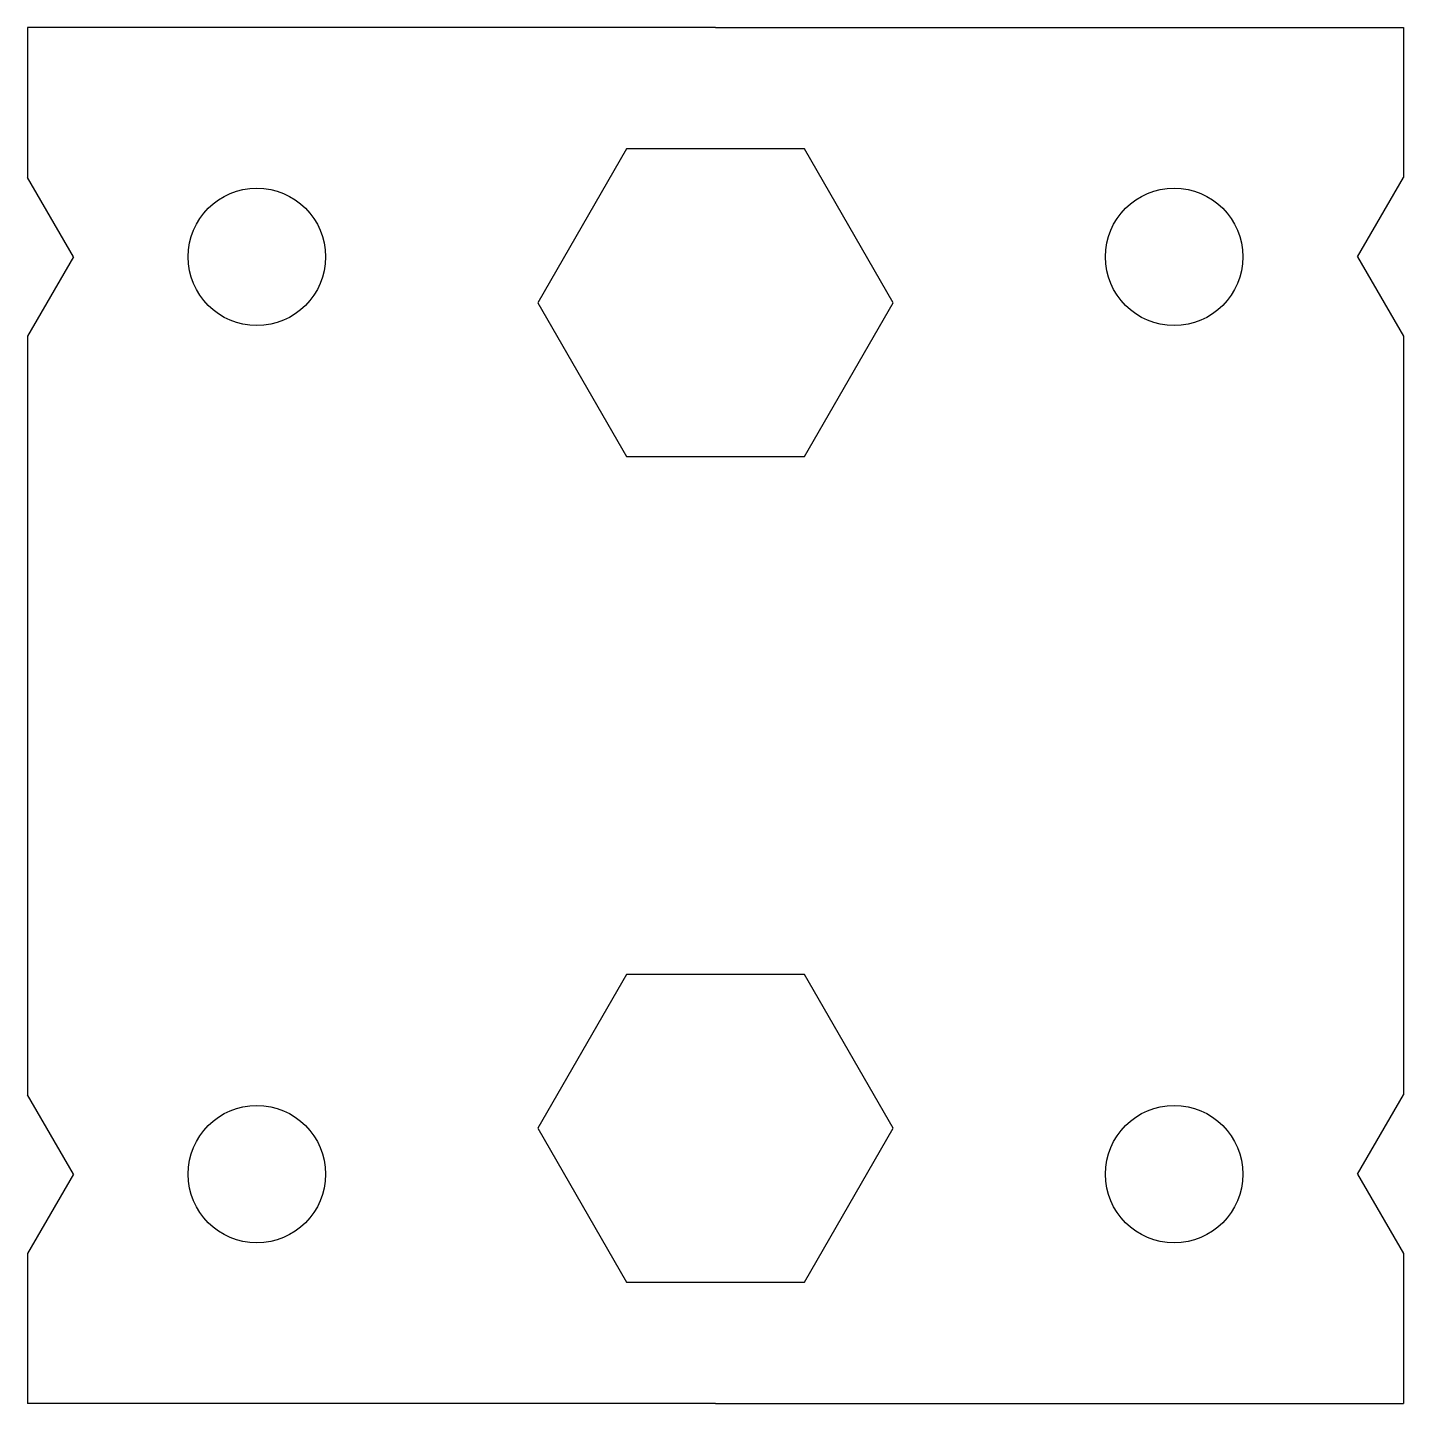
# Model space of a CAD drawing. Header units: inches. Extents: x -15 to 15, y 45 to 75.
import ezdxf

# ---------------------------------------------------------------- set-up
doc = ezdxf.new("R2010")
doc.units = ezdxf.units.IN
doc.header["$MEASUREMENT"] = 0

msp = doc.modelspace()

# ---------------------------------------------------------------- linework, layer by layer
for p, q in [((0, 75), (-15, 75)), ((-15, 75), (-15, 71.732)), ((0, 75), (15, 75)), ((15, 75), (15, 71.732)), ((-14, 70), (-15, 71.732)), ((14, 70), (15, 71.732)), ((-14, 70), (-15, 68.268)), ((14, 70), (15, 68.268)), ((-15, 68.268), (-15, 51.732)), ((15, 68.268), (15, 51.732)), ((-14, 50), (-15, 51.732)), ((14, 50), (15, 51.732)), ((-14, 50), (-15, 48.268)), ((14, 50), (15, 48.268)), ((-15, 48.268), (-15, 45)), ((15, 48.268), (15, 45)), ((0, 45), (-15, 45)), ((0, 45), (15, 45))]:
    msp.add_line(p, q)
for points in [[(-1.938, 72.356), (-3.875, 69), (-1.938, 65.644), (1.937, 65.644), (3.875, 69), (1.937, 72.356)], [(-1.938, 54.356), (-3.875, 51), (-1.938, 47.644), (1.937, 47.644), (3.875, 51), (1.937, 54.356)]]:
    msp.add_lwpolyline(points, close=True)
for centre in [(-10, 70), (10, 70), (-10, 50), (10, 50)]:
    msp.add_circle(centre, 1.5)

doc.saveas('drawing.dxf')
